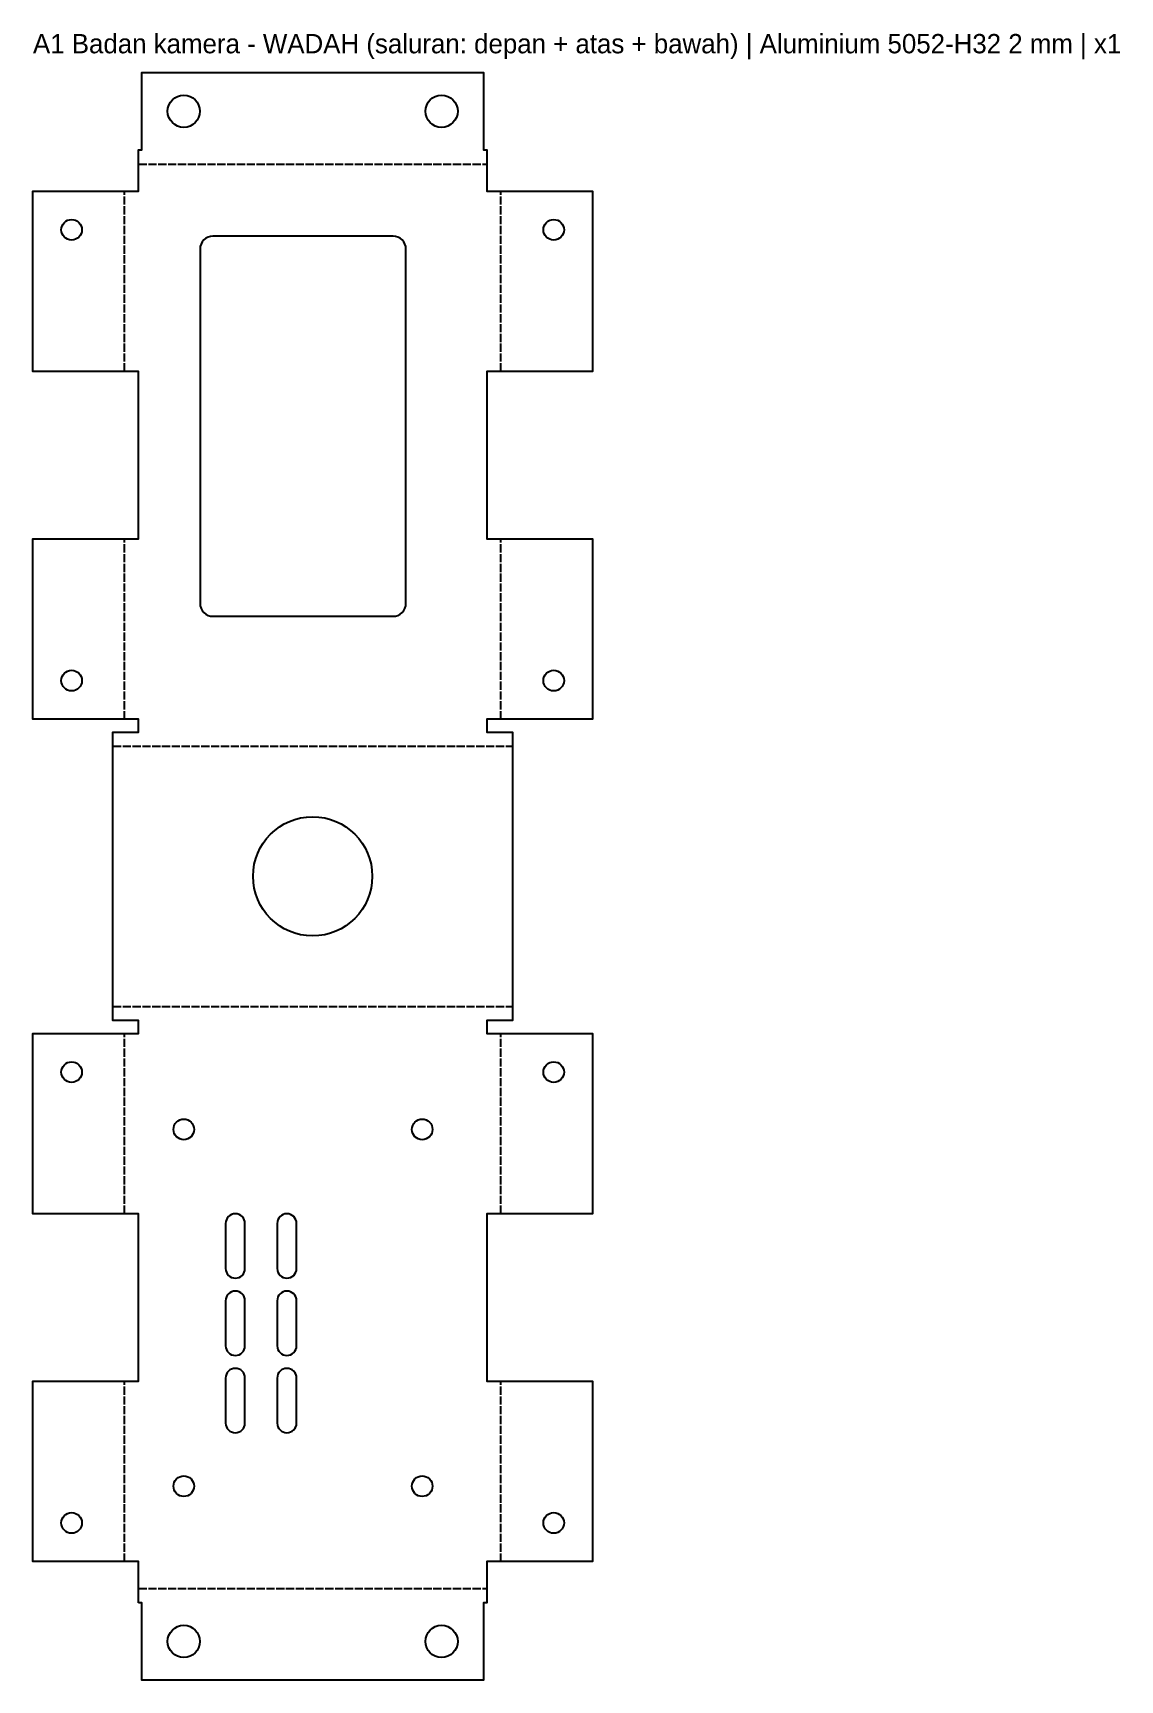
# Model space of a CAD drawing. Header units: millimetres. Extents: x 0 to 169, y 0 to 256.
import ezdxf

# ---------------------------------------------------------------- set-up
doc = ezdxf.new("R2010")
doc.units = ezdxf.units.MM
doc.linetypes.add('DASHED', pattern=[1.524, 1.27, -0.254])
for name, color, linetype in [('BEND', 5, 'DASHED'), ('CUT', 7, 'Continuous'), ('LABEL', 8, 'Continuous')]:
    doc.layers.add(name, color=color, linetype=linetype)

msp = doc.modelspace()

# ---------------------------------------------------------------- linework, layer by layer
at = {"layer": 'BEND', "linetype": 'DASHED'}
for p, q in [((16.4, 235.39), (70.4, 235.39)), ((14.2, 203.19), (14.2, 231.19)), ((72.6, 203.19), (72.6, 231.19)), ((14.2, 149.19), (14.2, 177.19)), ((72.6, 149.19), (72.6, 177.19)), ((12.4, 145), (74.4, 145)), ((12.4, 104.6), (74.4, 104.6)), ((14.2, 72.4), (14.2, 100.4)), ((72.6, 72.4), (72.6, 100.4)), ((14.2, 18.4), (14.2, 46.4)), ((72.6, 18.4), (72.6, 46.4)), ((16.4, 14.2), (70.4, 14.2))]:
    msp.add_line(p, q, dxfattribs=at)
at = {"layer": 'CUT'}
msp.add_lwpolyline([(16.4, 12), (16.4, 18.4), (0, 18.4), (0, 46.4), (16.4, 46.4), (16.4, 72.4), (0, 72.4), (0, 100.4), (16.4, 100.4), (16.4, 102.4), (12.4, 102.4), (12.4, 147.19), (16.4, 147.19), (16.4, 149.19), (0, 149.19), (0, 177.19), (16.4, 177.19), (16.4, 203.19), (0, 203.19), (0, 231.19), (16.4, 231.19), (16.4, 237.59), (16.9, 237.59), (16.9, 249.59), (69.9, 249.59), (69.9, 237.59), (70.4, 237.59), (70.4, 231.19), (86.8, 231.19), (86.8, 203.19), (70.4, 203.19), (70.4, 177.19), (86.8, 177.19), (86.8, 149.19), (70.4, 149.19), (70.4, 147.19), (74.4, 147.19), (74.4, 102.4), (70.4, 102.4), (70.4, 100.4), (86.8, 100.4), (86.8, 72.4), (70.4, 72.4), (70.4, 46.4), (86.8, 46.4), (86.8, 18.4), (70.4, 18.4), (70.4, 12), (69.9, 12), (69.9, 0), (16.9, 0), (16.9, 12)], close=True, dxfattribs=at)
for points in [[(27.93, 165.17), (55.87, 165.17, 0.414214), (57.87, 167.17), (57.87, 222.21, 0.414214), (55.87, 224.21), (27.93, 224.21, 0.414214), (25.93, 222.21), (25.93, 167.17, 0.414214)], [(32.9, 63.9), (32.9, 70.9, 1), (29.9, 70.9), (29.9, 63.9, 1)], [(40.9, 63.9), (40.9, 70.9, 1), (37.9, 70.9), (37.9, 63.9, 1)], [(32.9, 51.9), (32.9, 58.9, 1), (29.9, 58.9), (29.9, 51.9, 1)], [(40.9, 51.9), (40.9, 58.9, 1), (37.9, 58.9), (37.9, 51.9, 1)], [(32.9, 39.9), (32.9, 46.9, 1), (29.9, 46.9), (29.9, 39.9, 1)], [(40.9, 39.9), (40.9, 46.9, 1), (37.9, 46.9), (37.9, 39.9, 1)]]:
    msp.add_lwpolyline(points, format="xyb", close=True, dxfattribs=at)
for centre, radius in [((23.4, 243.59), 2.5), ((63.4, 243.59), 2.5), ((6, 225.19), 1.6), ((80.8, 225.19), 1.6), ((6, 155.19), 1.6), ((80.8, 155.19), 1.6), ((43.4, 124.8), 9.25), ((6, 94.4), 1.6), ((80.8, 94.4), 1.6), ((23.4, 85.5), 1.6), ((60.4, 85.5), 1.6), ((23.4, 30.1), 1.6), ((60.4, 30.1), 1.6), ((6, 24.4), 1.6), ((80.8, 24.4), 1.6), ((23.4, 6), 2.5), ((63.4, 6), 2.5)]:
    msp.add_circle(centre, radius, dxfattribs=at)

# ---------------------------------------------------------------- texts
at = {"layer": 'LABEL'}
msp.add_text('A1 Badan kamera - WADAH (saluran: depan + atas + bawah) | Aluminium 5052-H32 2 mm | x1', height=3, dxfattribs=at).set_placement((0, 252.59))

doc.saveas('drawing.dxf')
